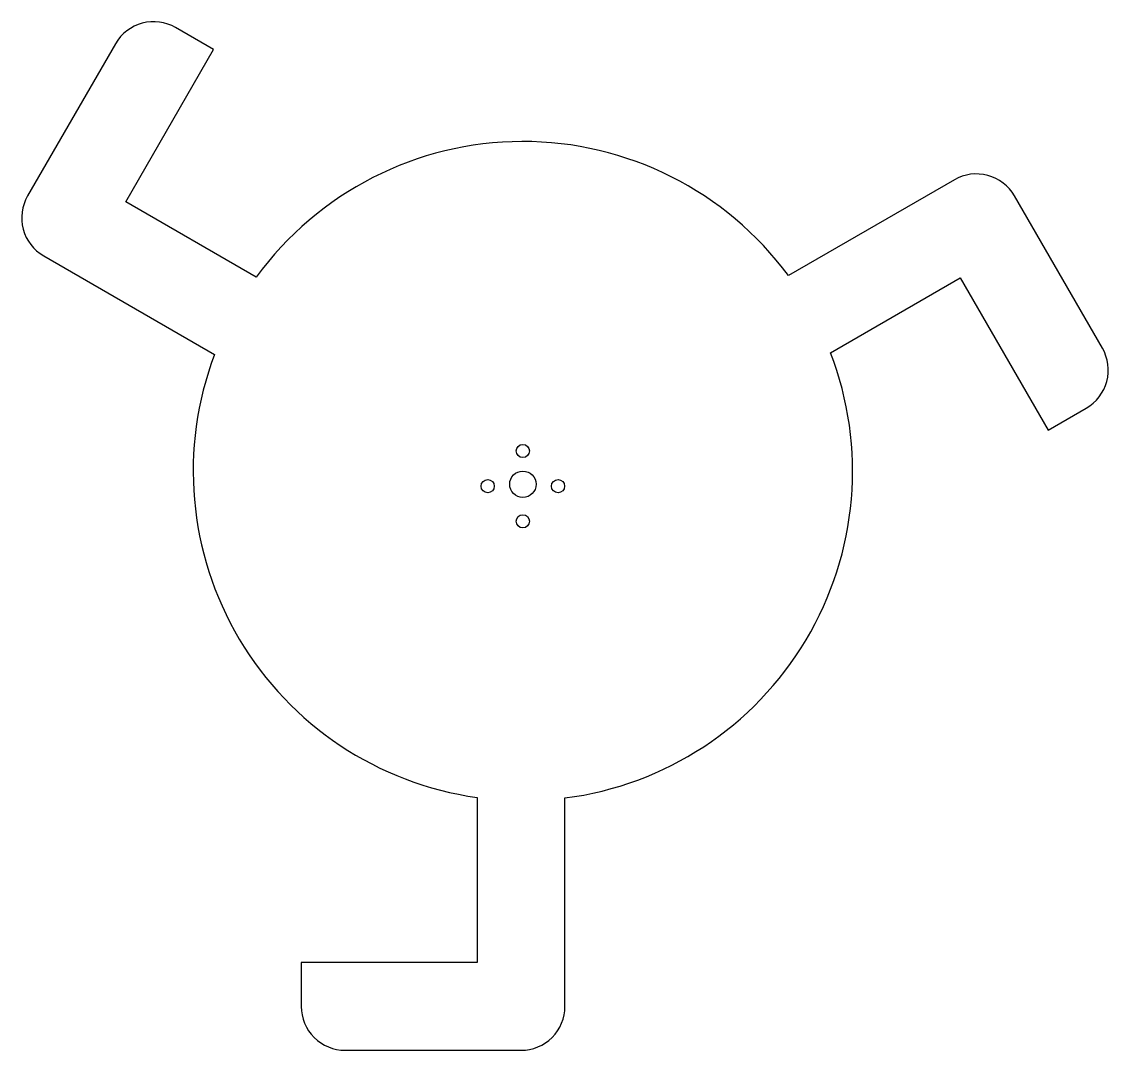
# Model space of a CAD drawing. Header units: millimetres. Extents: x -114 to 133, y -132 to 102.
import ezdxf

# ---------------------------------------------------------------- set-up
doc = ezdxf.new("R2010")
doc.units = ezdxf.units.MM
doc.layers.get('0').update_dxf_attribs({"linetype": 'CONTINUOUS'})

msp = doc.modelspace()

# ---------------------------------------------------------------- linework, layer by layer
msp.add_lwpolyline([(9.58, -74.39, 0.486086), (70, 26.92), (99.51, 43.96), (119.51, 9.32), (128.17, 14.32, 0.414214), (131.83, 27.98), (111.83, 62.62, 0.414214), (98.17, 66.28), (60.4, 44.47, 0.507305), (-60.64, 44.13), (-90.35, 61.28), (-70.35, 95.92), (-79.01, 100.92, 0.414214), (-92.67, 97.26), (-112.67, 62.62, 0.414214), (-109.01, 48.96), (-70.15, 26.52, 0.480867), (-10.42, -74.27), (-10.42, -111.81), (-50.42, -111.81), (-50.42, -121.81, 0.414214), (-40.42, -131.81), (-0.42, -131.81, 0.414214), (9.58, -121.81)], format="xyb", close=True)
for centre, radius in [((0, 4.57), 1.5), ((0, -3), 3), ((-8, -3.43), 1.5), ((8, -3.43), 1.5), ((0, -11.43), 1.5)]:
    msp.add_circle(centre, radius)

doc.saveas('drawing.dxf')
